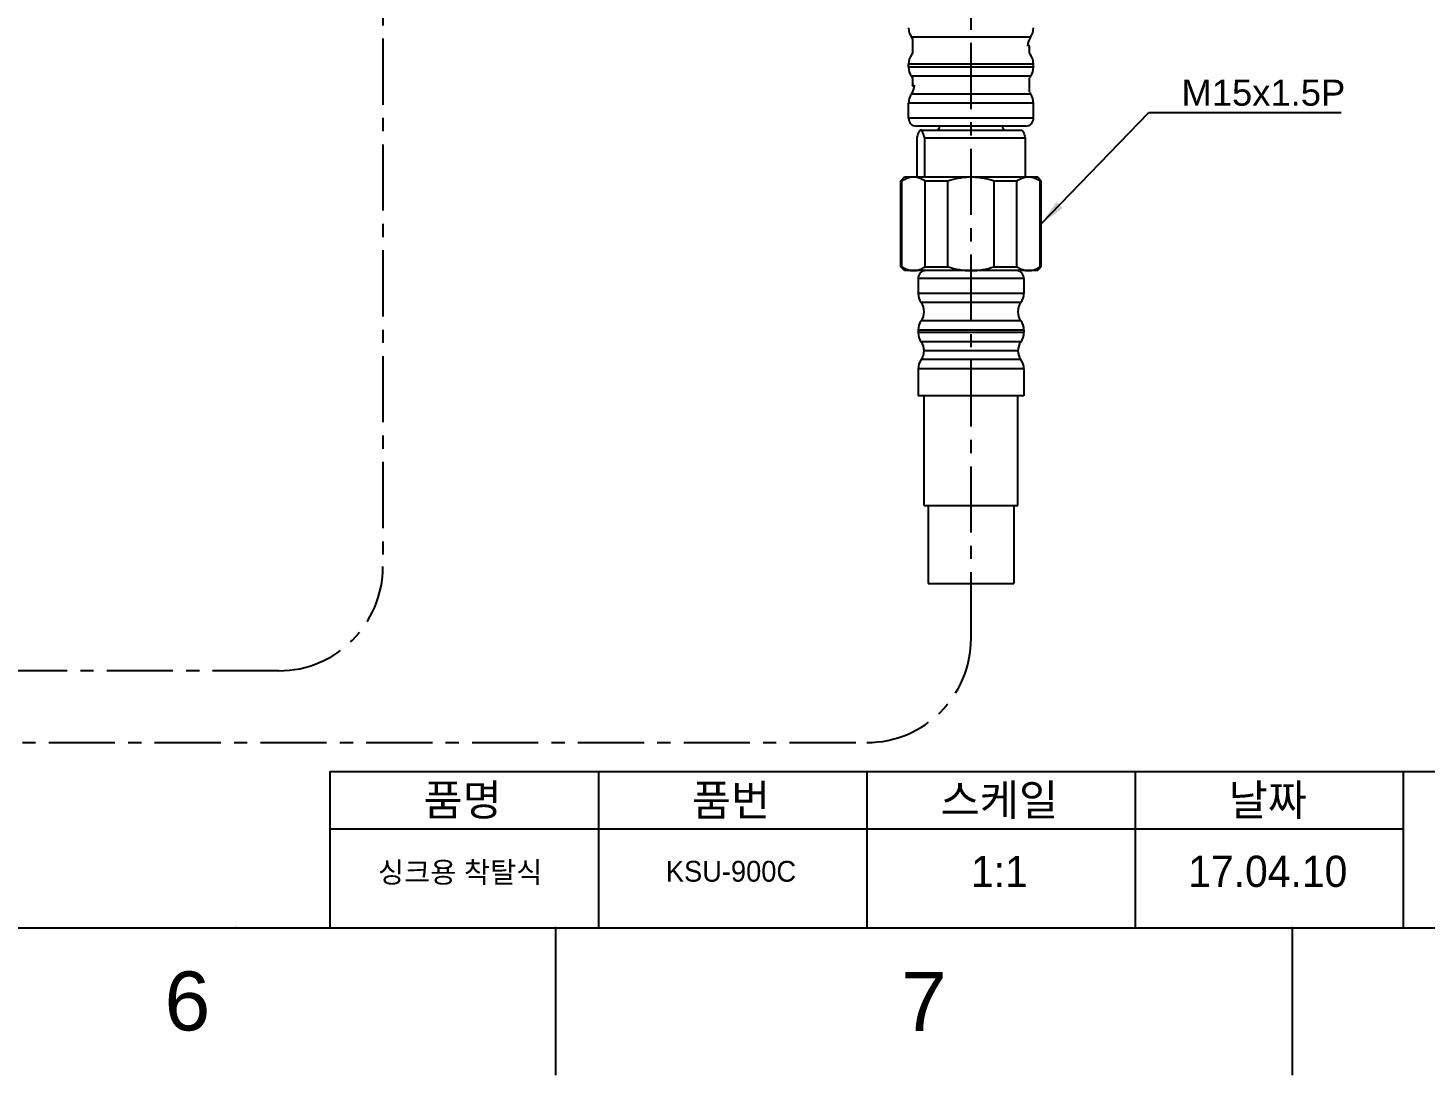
# Model space of a CAD drawing. Header units: millimetres. Extents: x 601 to 1195, y -13 to 407.
# Drawn here: x 988.8 to 1122.9, y -13.3 to 87.2 of the extents above; entities that cross this region are included whole.
import ezdxf

# ---------------------------------------------------------------- set-up
doc = ezdxf.new("R2010")
doc.units = ezdxf.units.MM
doc.header["$LTSCALE"] = 0.1
doc.linetypes.add('CENTERX2', pattern=[101.6, 63.5, -12.7, 12.7, -12.7])
for name, color, linetype in [('02___PRT_ALL_AXES', 7, 'Continuous'), ('CENTER', 1, 'CENTERX2'), ('DIM', 3, 'Continuous'), ('FORM', 7, 'Continuous'), ('TEXT', 2, 'Continuous')]:
    doc.layers.add(name, color=color, linetype=linetype)
doc.styles.get("Standard").update_dxf_attribs({"font": 'arial.ttf'})
doc.dimstyles.new('ISO-25', dxfattribs={"dimtxt": 2.5, "dimasz": 2.5, "dimexe": 1.25, "dimexo": 0.625, "dimtad": 1, "dimlfac": 1.33325, "dimtxsty": 'Standard', "dimcen": 2.5, "dimadec": 0, "dimazin": 0, "dimtfac": 1, "dimtmove": 0, "dimatfit": 3, "dimfxl": 0, "dimarcsym": 0})

msp = doc.modelspace()

# ---------------------------------------------------------------- linework, layer by layer
at = {"color": 7, "linetype": 'Continuous'}
for p, q in [((1085.0548, 86.3565), (1073.6173, 86.3565)), ((1073.711, 86.1929), (1073.711, 84.802)), ((1084.961, 84.802), (1084.961, 85.4703)), ((1073.3361, 83.4807), (1073.3361, 83.7639)), ((1085.336, 83.7639), (1073.3361, 83.7639)), ((1085.336, 83.4807), (1073.3361, 83.4807)), ((1085.336, 83.4807), (1085.336, 83.7639)), ((1085.0548, 82.6062), (1073.6173, 82.6062)), ((1073.711, 82.4426), (1073.711, 81.7203)), ((1084.961, 81.0517), (1084.961, 82.4426)), ((1085.0548, 80.8881), (1073.6173, 80.8881)), ((1073.3361, 78.5598), (1073.3361, 80.0139)), ((1085.336, 80.0139), (1073.3361, 80.0139)), ((1085.336, 78.5598), (1085.336, 80.0139)), ((1085.336, 78.5598), (1073.3361, 78.5598)), ((1084.586, 77.8098), (1074.0861, 77.8098)), ((1074.1277, 76.6848), (1074.1277, 72.9348)), ((1074.461, 77.4348), (1074.4109, 77.3846)), ((1074.461, 77.4348), (1084.211, 77.4348)), ((1074.8832, 76.6848), (1074.8832, 72.9348)), ((1074.8832, 76.6848), (1084.5444, 76.6848)), ((1084.211, 77.4348), (1084.2612, 77.3846)), ((1084.5444, 76.6848), (1084.5444, 72.9348)), ((1072.586, 72.5598), (1072.961, 72.9348)), ((1072.7059, 72.5598), (1072.586, 72.5598)), ((1072.7059, 64.3098), (1072.7059, 72.5598)), ((1072.961, 72.9348), (1085.711, 72.9348)), ((1074.9244, 64.3098), (1074.9244, 72.5598)), ((1074.9244, 72.5598), (1077.1175, 72.5598)), ((1077.1175, 64.3098), (1077.1175, 72.5598)), ((1081.5546, 64.3098), (1081.5546, 72.5598)), ((1081.5546, 72.5598), (1083.7477, 72.5598)), ((1083.7477, 64.3098), (1083.7477, 72.5598)), ((1086.086, 72.5598), (1085.711, 72.9348)), ((1085.9662, 64.3098), (1085.9662, 72.5598)), ((1086.086, 72.5598), (1085.9662, 72.5598)), ((1072.961, 63.9348), (1072.586, 64.3098)), ((1072.586, 64.3098), (1072.7059, 64.3098)), ((1085.711, 63.9348), (1072.961, 63.9348)), ((1074.2599, 63.1943), (1074.2599, 61.7548)), ((1084.4122, 63.1943), (1074.2599, 63.1943)), ((1074.9244, 64.3098), (1077.1175, 64.3098)), ((1081.5546, 64.3098), (1083.7477, 64.3098)), ((1084.4122, 63.1943), (1084.4122, 61.7548)), ((1085.711, 63.9348), (1086.086, 64.3098)), ((1085.9662, 64.3098), (1086.086, 64.3098)), ((1084.4122, 61.7548), (1074.2599, 61.7548)), ((1084.1241, 60.8786), (1074.548, 60.8786)), ((1084.1241, 59.1119), (1074.548, 59.1119)), ((1074.2599, 58.2356), (1074.2599, 57.9924)), ((1084.4122, 58.2356), (1074.2599, 58.2356)), ((1084.4122, 57.9924), (1074.2599, 57.9924)), ((1084.4122, 58.2356), (1084.4122, 57.9924)), ((1084.1241, 57.102), (1074.548, 57.102)), ((1084.1241, 55.3924), (1074.548, 55.3924)), ((1083.836, 56.2472), (1074.836, 56.2472)), ((1074.2599, 54.502), (1074.2599, 51.9348)), ((1084.4122, 54.502), (1074.2599, 54.502)), ((1084.4122, 54.502), (1084.4122, 51.9348)), ((1084.4121, 51.9348), (1074.26, 51.9348))]:
    msp.add_line(p, q, dxfattribs=at)
for p, q in [((615.2102, 0.8691), (1180.8668, 0.8691)), ((1039.4526, 0.8691), (1039.4526, -13.2723)), ((1110.1597, 0.8691), (1110.1597, -13.2723))]:
    msp.add_line(p, q)
for centre, radius, start, end in [((1074.836, 87.2309), 1.5, 180.006172, 215.65857), ((1083.8361, 87.2309), 1.5, 324.34143, 359.993828), ((1072.3986, 85.4821), 1.5, 28.443511, 35.65857), ((1086.2735, 85.4821), 1.5, 144.34143, 179.412738), ((1074.836, 83.764), 1.5, 144.34143, 180.005751), ((1072.3986, 85.5128), 1.5, 324.34143, 331.556489), ((1084.5044, 84.7499), 0.8857, 68.318073, 69.386081), ((1086.2735, 85.5128), 1.5, 208.443511, 215.65857), ((1083.8361, 83.764), 1.5, 359.994249, 35.65857), ((1074.836, 83.4806), 1.5, 179.994249, 215.65857), ((1083.8361, 83.4806), 1.5, 324.34143, 0.005751), ((1072.3986, 81.7318), 1.5, 28.443511, 35.65857), ((1086.2735, 81.7318), 1.5, 144.34143, 150.635085), ((1074.836, 80.0137), 1.5, 144.34143, 179.993828), ((1072.3986, 81.7625), 1.5, 324.34143, 359.412738), ((1086.2735, 81.7625), 1.5, 208.443511, 215.65857), ((1083.8361, 80.0137), 1.5, 0.006172, 35.65857), ((1074.0861, 78.5598), 0.75, 180, 270), ((1075.961, 77.8098), 0.375, 270, 0), ((1082.711, 77.8098), 0.375, 180, 270), ((1084.586, 78.5598), 0.75, 270, 0), ((1075.0003, 63.1943), 0.7405, 90, 180), ((1083.6717, 63.1943), 0.7405, 0, 90), ((1075.7581, 61.7619), 1.4983, 180.269275, 216.126518), ((1082.914, 61.7619), 1.4983, 323.873482, 359.730725), ((1073.3378, 59.9952), 1.4983, 323.873482, 36.126518), ((1085.3343, 59.9952), 1.4983, 143.873482, 216.126518), ((1075.7581, 58.2286), 1.4983, 143.873482, 179.730725), ((1082.914, 58.2286), 1.4983, 0.269275, 36.126518), ((1075.7581, 57.9853), 1.4983, 179.730725, 216.126518), ((1082.914, 57.9853), 1.4983, 323.873482, 0.269275), ((1073.3378, 56.2187), 1.4983, 1.090586, 36.126518), ((1085.3343, 56.2187), 1.4983, 143.873482, 178.909414), ((1075.7581, 54.509), 1.4983, 143.873482, 180.269275), ((1073.3378, 56.2757), 1.4983, 323.873482, 358.909414), ((1085.3343, 56.2757), 1.4983, 181.090586, 216.126518), ((1082.914, 54.509), 1.4983, 359.730725, 36.126518)]:
    msp.add_arc(centre, radius, start, end, dxfattribs=at)
for points, knots in [([(1084.9098, 85.5348), (1084.9045, 85.5381), (1084.8794, 85.5528), (1084.8527, 85.5645), (1084.8316, 85.573)], [0, 0, 0, 0, 0.21615745, 1, 1, 1, 1]), ([(1084.8584, 85.379), (1084.8737, 85.3858), (1084.9007, 85.3994), (1084.9395, 85.4249), (1084.961, 85.4529), (1084.961, 85.4703)], [0, 0, 0, 0, 0.35406767, 0.63131057, 1, 1, 1, 1]), ([(1084.961, 85.4703), (1084.961, 85.4758), (1084.9546, 85.5041), (1084.929, 85.5227), (1084.9098, 85.5348)], [0, 0, 0, 0, 0.19439555, 1, 1, 1, 1]), ([(1073.7111, 81.7203), (1073.7111, 81.7258), (1073.7175, 81.7541), (1073.743, 81.7727), (1073.7622, 81.7848)], [0, 0, 0, 0, 0.19439555, 1, 1, 1, 1]), ([(1073.8138, 81.6289), (1073.7985, 81.6358), (1073.7714, 81.6493), (1073.7326, 81.6748), (1073.7111, 81.7029), (1073.7111, 81.7203)], [0, 0, 0, 0, 0.35411132, 0.63137039, 1, 1, 1, 1]), ([(1073.7622, 81.7848), (1073.7676, 81.7881), (1073.7926, 81.8028), (1073.8193, 81.8145), (1073.8404, 81.8229)], [0, 0, 0, 0, 0.21618273, 1, 1, 1, 1]), ([(1073.8502, 81.6139), (1073.847, 81.6151), (1073.8348, 81.6199), (1073.8227, 81.625), (1073.8138, 81.6289)], [0, 0, 0, 0, 0.26199101, 1, 1, 1, 1]), ([(1074.4161, 77.3899), (1074.4022, 77.3759), (1074.3751, 77.342), (1074.3384, 77.2817), (1074.302, 77.2082), (1074.2517, 77.0883), (1074.1917, 76.9129), (1074.1492, 76.7646), (1074.1277, 76.6848)], [0, 0, 0, 0, 0.07688906, 0.16885259, 0.27578642, 0.39687974, 0.67706038, 1, 1, 1, 1]), ([(1074.5054, 77.4348), (1074.49, 77.4348), (1074.4559, 77.4251), (1074.4293, 77.403), (1074.4161, 77.3899)], [0, 0, 0, 0, 0.45271832, 1, 1, 1, 1]), ([(1074.8832, 76.6848), (1074.869, 76.7375), (1074.8406, 76.8385), (1074.7957, 76.982), (1074.7502, 77.1099), (1074.7041, 77.22), (1074.6573, 77.3097), (1074.6156, 77.3695), (1074.5808, 77.4038), (1074.5496, 77.4262), (1074.5225, 77.4348), (1074.5054, 77.4348)], [0, 0, 0, 0, 0.18827137, 0.36197373, 0.51888085, 0.65667395, 0.77331616, 0.86764228, 0.90676601, 0.94114567, 1, 1, 1, 1]), ([(1084.256, 77.3899), (1084.2699, 77.3759), (1084.297, 77.342), (1084.3337, 77.2817), (1084.37, 77.2082), (1084.4204, 77.0883), (1084.4804, 76.9129), (1084.5229, 76.7646), (1084.5444, 76.6848)], [0, 0, 0, 0, 0.07688906, 0.16885259, 0.27578642, 0.39687974, 0.67706038, 1, 1, 1, 1]), ([(1072.7059, 72.5598), (1072.7933, 72.6173), (1072.97, 72.7216), (1073.2471, 72.8422), (1073.5295, 72.9176), (1073.7207, 72.9348), (1073.8151, 72.9348)], [0, 0, 0, 0, 0.26445182, 0.51754849, 0.76140759, 1, 1, 1, 1]), ([(1073.8151, 72.9348), (1073.9095, 72.9348), (1074.1008, 72.9176), (1074.3831, 72.8422), (1074.6602, 72.7216), (1074.837, 72.6173), (1074.9244, 72.5598)], [0, 0, 0, 0, 0.23859242, 0.48245152, 0.73554818, 1, 1, 1, 1]), ([(1077.1175, 72.5598), (1077.475, 72.6773), (1078.0241, 72.8194), (1078.7711, 72.918), (1079.1478, 72.9348), (1079.336, 72.9348)], [0, 0, 0, 0, 0.49984157, 0.74992111, 1, 1, 1, 1]), ([(1079.336, 72.9348), (1079.5243, 72.9348), (1079.901, 72.918), (1080.648, 72.8194), (1081.1971, 72.6773), (1081.5546, 72.5598)], [0, 0, 0, 0, 0.2500789, 0.50015844, 1, 1, 1, 1]), ([(1083.7477, 72.5598), (1083.8351, 72.6173), (1084.0119, 72.7216), (1084.2889, 72.8422), (1084.5713, 72.9176), (1084.7626, 72.9348), (1084.857, 72.9348)], [0, 0, 0, 0, 0.26445182, 0.51754849, 0.76140759, 1, 1, 1, 1]), ([(1084.857, 72.9348), (1084.9514, 72.9348), (1085.1426, 72.9176), (1085.425, 72.8422), (1085.7021, 72.7216), (1085.8788, 72.6173), (1085.9662, 72.5598)], [0, 0, 0, 0, 0.23859242, 0.48245152, 0.73554818, 1, 1, 1, 1]), ([(1072.7059, 64.3098), (1072.7933, 64.2523), (1072.97, 64.148), (1073.2471, 64.0274), (1073.5295, 63.952), (1073.7207, 63.9348), (1073.8151, 63.9348)], [0, 0, 0, 0, 0.26445182, 0.51754849, 0.76140759, 1, 1, 1, 1]), ([(1073.8151, 63.9348), (1073.9095, 63.9348), (1074.1008, 63.952), (1074.3831, 64.0274), (1074.6602, 64.148), (1074.837, 64.2523), (1074.9244, 64.3098)], [0, 0, 0, 0, 0.23859242, 0.48245152, 0.73554818, 1, 1, 1, 1]), ([(1077.1175, 64.3098), (1077.475, 64.1923), (1078.0241, 64.0502), (1078.7711, 63.9516), (1079.1478, 63.9348), (1079.336, 63.9348)], [0, 0, 0, 0, 0.49984157, 0.74992111, 1, 1, 1, 1]), ([(1079.336, 63.9348), (1079.5243, 63.9348), (1079.901, 63.9516), (1080.648, 64.0502), (1081.1971, 64.1923), (1081.5546, 64.3098)], [0, 0, 0, 0, 0.2500789, 0.50015844, 1, 1, 1, 1]), ([(1083.7477, 64.3098), (1083.8351, 64.2523), (1084.0119, 64.148), (1084.2889, 64.0274), (1084.5713, 63.952), (1084.7626, 63.9348), (1084.857, 63.9348)], [0, 0, 0, 0, 0.26445182, 0.51754849, 0.76140759, 1, 1, 1, 1]), ([(1084.857, 63.9348), (1084.9514, 63.9348), (1085.1426, 63.952), (1085.425, 64.0274), (1085.7021, 64.148), (1085.8788, 64.2523), (1085.9662, 64.3098)], [0, 0, 0, 0, 0.23859242, 0.48245152, 0.73554818, 1, 1, 1, 1])]:
    msp.add_open_spline(points, degree=3, knots=knots, dxfattribs=at)
for p in [(1008.7456, 0.8691), (1039.4526, 0.8691), (1110.1597, 0.8691)]:
    msp.add_point(p)
at = {"layer": '02___PRT_ALL_AXES', "color": 7, "linetype": 'Continuous'}
for p, q in [((1072.586, 64.3098), (1072.586, 72.5598)), ((1086.086, 64.3098), (1086.086, 72.5598)), ((1074.836, 41.41), (1074.836, 51.9348)), ((1083.836, 41.41), (1083.836, 51.9348)), ((1074.836, 41.41), (1083.836, 41.41)), ((1075.211, 41.41), (1075.211, 33.91)), ((1083.461, 41.41), (1083.461, 33.91)), ((1075.211, 33.91), (1083.461, 33.91))]:
    msp.add_line(p, q, dxfattribs=at)
at = {"layer": 'CENTER'}
for p, q in [((1022.868, 177.6512), (1022.868, 35.5291)), ((1079.336, 28.6432), (1079.336, 177.6512)), ((1012.868, 25.5291), (948.3876, 25.5291)), ((960.3124, 18.6432), (1069.336, 18.6432))]:
    msp.add_line(p, q, dxfattribs=at)
for centre in [(1012.868, 35.5291), (1069.336, 28.6432)]:
    msp.add_arc(centre, 10, 270, 0, dxfattribs=at)
at = {"layer": 'FORM'}
for p, q in [((1017.7878, 15.8691), (1180.8668, 15.8691)), ((1017.7878, 15.8691), (1017.7878, 0.8691)), ((1043.5576, 15.8691), (1043.5576, 0.8691)), ((1069.3273, 15.8691), (1069.3273, 0.8691)), ((1095.097, 15.8691), (1095.097, 0.8691)), ((1120.8668, 0.8691), (1120.8668, 15.8691)), ((1120.8668, 0.8691), (1120.8668, 15.8691)), ((1017.7878, 10.3691), (1120.8668, 10.3691))]:
    msp.add_line(p, q, dxfattribs=at)

# ---------------------------------------------------------------- texts
at = {"char_height": 5.6566, "attachment_point": 5}
for s, insert in [('6', (1004.0991, -6.2016)), ('7', (1074.8062, -6.2016))]:
    msp.add_mtext_dynamic_manual_height_columns(s, width=50, gutter_width=12.5, heights=[0], dxfattribs=dict(at, insert=insert))
at = {"layer": 'DIM', "insert": (1099.5454, 79.7326), "char_height": 2.5, "attachment_point": 7}
msp.add_mtext('M15x1.5P', dxfattribs=at)
at = {"layer": 'TEXT', "linetype": 'CENTERX2', "attachment_point": 5}
for s, insert, char_height in [('{\\fHYGothic-Medium|b0|i0|c129|p18;품명}', (1030.519, 12.9738), 3), ('{\\fHYGothic-Medium|b0|i0|c129|p18;품번}', (1056.2887, 12.9738), 3), ('{\\fHYGothic-Medium|b0|i0|c129|p18;스케일}', (1082.0585, 12.9738), 3), ('{\\fHYGothic-Medium|b0|i0|c129|p18;날짜}', (1107.8282, 12.9738), 3), ('{\\fHYGothic-Medium|b0|i0|c129|p18;싱크용 착탈식}', (1030.2854, 6.0875), 2), ('{\\fHYGothic-Medium|b0|i0|c129|p18;KSU-900C}', (1056.2887, 6.2713), 2), ('{\\fHYGothic-Medium|b0|i0|c129|p18;1:1}', (1082.0585, 6.2628), 3), ('{\\fHYGothic-Medium|b0|i0|c129|p18;17.04.10}', (1107.8282, 6.2628), 3)]:
    msp.add_mtext_dynamic_manual_height_columns(s, width=60, gutter_width=12.5, heights=[0], dxfattribs=dict(at, insert=insert, char_height=char_height))

# ---------------------------------------------------------------- leaders
at = {"layer": 'DIM', "annotation_type": 0, "has_hookline": 1, "hookline_direction": 0, "text_width": 15.3138}
msp.add_leader([(1086.086, 68.4348), (1096.4204, 79.1076), (1098.9204, 79.1076)], dimstyle='ISO-25', dxfattribs=at)

doc.saveas('drawing.dxf')
